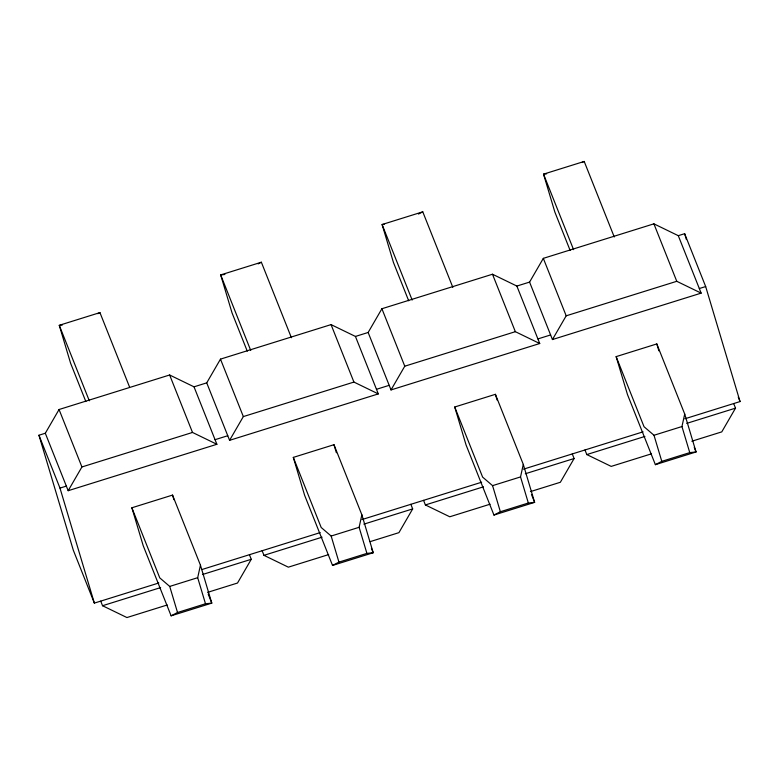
<?xml version="1.0" encoding="UTF-8"?>
<svg xmlns="http://www.w3.org/2000/svg" width="779" height="779" viewBox="0 0 779 779"><rect width="100%" height="100%" fill="white"/><g stroke="black" fill="none" stroke-linecap="round" stroke-linejoin="round"><path stroke-width="1.17" d="M208.188 594.085L211.791 603.121L205.49 603.774L197.691 577.687L200.446 565.184L172.548 495.084L131.875 507.781L143.219 545.728L171.117 615.819L211.791 603.121L200.446 565.184M371.408 548.221L373.209 552.739L366.909 553.392L359.119 527.305L361.865 514.802L333.977 444.702L293.303 457.4L304.638 495.337L332.536 565.437L373.209 552.739L361.865 514.802M531.482 494.441L534.628 502.358L528.337 503.01L520.538 476.923L523.293 464.411L495.395 394.32L454.722 407.008L466.066 444.955L493.954 515.055L534.628 502.358L523.293 464.411M694.255 447.448L696.056 451.966L689.756 452.618L681.956 426.541L684.712 414.029L656.814 343.928L616.14 356.626L627.485 394.573L655.382 464.664L696.056 451.966L684.712 414.029M45.309 433.251L59.058 409.511L169.637 374.991L194.02 386.832L216.883 444.283L68.172 490.702L45.309 433.251L38.95 435.227L73.323 550.247L94.356 603.102L158.809 582.984M68.172 490.702L81.922 466.962L192.501 432.452L216.883 444.283M206.727 382.859L220.476 359.129L331.056 324.609L355.438 336.44L378.302 393.901L229.591 440.32L206.727 382.859L194.02 386.832M229.591 440.32L243.34 416.58L353.919 382.07L378.302 393.901M368.146 332.477L381.905 308.737L492.484 274.227L516.866 286.059L539.73 343.52L391.019 389.928L368.146 332.477L355.438 336.44M249.426 554.706L251.257 559.303L237.507 583.033L207.555 592.381M391.019 389.928L404.768 366.198L515.347 331.679L539.73 343.52M529.574 282.095L543.323 258.355L653.902 223.836L678.285 235.677L701.149 293.128L552.438 339.547L529.574 282.095L516.866 286.059M410.854 504.315L412.675 508.911L398.926 532.651L370.132 541.639M552.438 339.547L566.187 315.816L676.766 281.297L701.149 293.128M572.273 453.933L574.104 458.529L560.354 482.269L530.402 491.617M733.691 403.551L735.522 408.147L721.773 431.878L691.82 441.226M97.794 313.713L99.936 312.603L129.538 386.997M258.151 263.877L261.354 262.221L291.404 337.735M418.498 214.04L422.773 211.83L452.833 287.354M582.059 162.558L584.201 161.448L614.251 236.972M171.117 615.819L177.524 612.508L205.49 603.774M332.536 565.437L338.943 562.117L366.909 553.392M493.954 515.055L500.371 511.735L528.337 503.01M655.382 464.664L661.79 461.353L689.756 452.618M85.846 401.565L70.597 363.238L59.262 325.301L99.936 312.603M261.354 262.221L220.681 274.909L232.025 312.856L247.274 351.183M422.773 211.83L382.099 224.527L393.444 262.474L408.693 300.791M584.201 161.448L543.528 174.145L554.862 212.083L570.121 250.41M678.285 235.677L684.644 233.69L705.677 286.555L740.05 401.565L684.897 418.781M38.95 435.227L59.983 488.092L66.342 486.106M215.053 439.687L227.76 435.724M376.471 389.305L389.188 385.332M537.899 338.923L550.607 334.951M699.318 288.532L705.677 286.555M201.79 569.576L320.227 532.602M362.05 519.544L481.646 482.22M523.478 469.162L643.074 431.839M100.715 601.125L102.546 605.721L160.64 587.59M202.462 574.532L251.257 559.303M262.133 550.734L263.964 555.33L322.058 537.198M363.881 524.15L412.675 508.911M423.562 500.352L425.392 504.948L483.477 486.817M525.309 473.759L574.104 458.529M584.98 449.97L586.811 454.566L644.905 436.435M686.727 423.377L735.522 408.147M131.875 507.781L159.773 577.882L169.725 586.421L197.691 577.687M293.303 457.4L321.191 527.49L331.153 536.04L359.119 527.305M454.722 407.008L482.62 477.108L492.571 485.648L520.538 476.923M616.14 356.626L644.038 426.726L654 435.266L681.956 426.541M167.242 604.971L126.928 617.552L102.546 605.721M328.66 554.58L288.347 567.17L263.964 555.33M490.088 504.198L449.775 516.779L425.392 504.948M651.507 453.816L611.194 466.397L586.811 454.566M546.673 173.814L543.528 174.145L573.578 249.66M384.203 224.313L382.099 224.527L412.159 300.051M224.878 274.481L220.681 274.909L250.731 350.433M60.304 325.194L62.408 324.97M738.258 397.066L740.05 401.565M653.902 223.836L676.766 281.297M543.323 258.355L566.187 315.816M492.484 274.227L515.347 331.679M381.905 308.737L404.768 366.198M331.056 324.609L353.919 382.07M220.476 359.129L243.34 416.58M169.637 374.991L192.501 432.452M59.262 325.301L89.312 400.815M59.058 409.511L81.922 466.962M684.644 233.69L686.377 239.504M656.814 343.928L658.878 350.832M654 435.266L661.79 461.353M495.395 394.32L497.119 400.065M492.571 485.648L500.371 511.735M333.977 444.702L336.382 452.745M331.153 536.04L338.943 562.117M172.548 495.084L173.921 499.69M169.725 586.421L177.524 612.508M59.983 488.092L94.356 603.102"/></g></svg>
